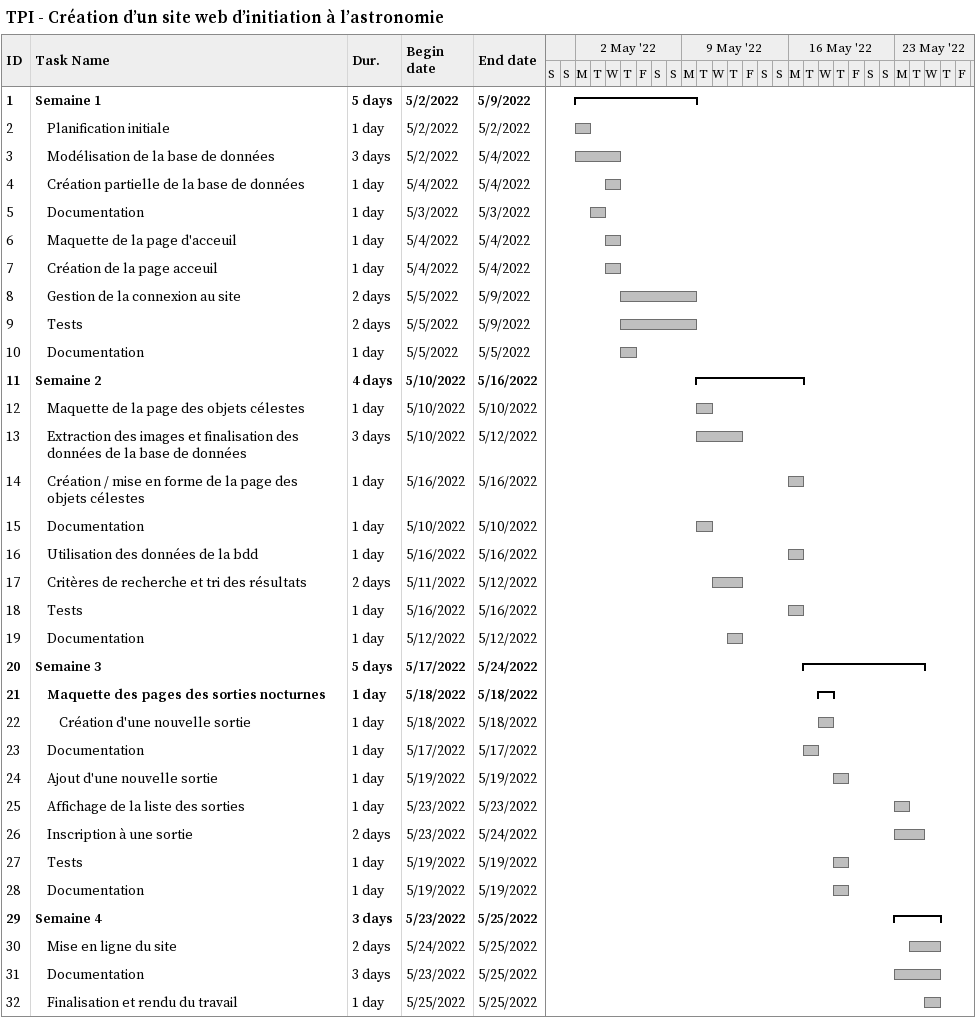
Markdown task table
TPI - Création d’un site web d’initiation à l’astronomie

| ID | Level | Task | Duration | Start | Finish |
|---|---|---|---|---|---|
| 1 | 1 | **Semaine 1** | 5d | 2022-05-02 | 2022-05-09 |
| 2 | 2 | Planification initiale | 1d | 2022-05-02 | 2022-05-02 |
| 3 | 2 | Modélisation de la base de données | 3d | 2022-05-02 | 2022-05-04 |
| 4 | 2 | Création partielle de la base de données | 1d | 2022-05-04 | 2022-05-04 |
| 5 | 2 | Documentation | 1d | 2022-05-03 | 2022-05-03 |
| 6 | 2 | Maquette de la page d'acceuil | 1d | 2022-05-04 | 2022-05-04 |
| 7 | 2 | Création de la page acceuil | 1d | 2022-05-04 | 2022-05-04 |
| 8 | 2 | Gestion de la connexion au site | 2d | 2022-05-05 | 2022-05-09 |
| 9 | 2 | Tests | 2d | 2022-05-05 | 2022-05-09 |
| 10 | 2 | Documentation | 1d | 2022-05-05 | 2022-05-05 |
| 11 | 1 | **Semaine 2** | 4d | 2022-05-10 | 2022-05-16 |
| 12 | 2 | Maquette de la page des objets célestes | 1d | 2022-05-10 | 2022-05-10 |
| 13 | 2 | Extraction des images et finalisation des données de la base de données | 3d | 2022-05-10 | 2022-05-12 |
| 14 | 2 | Création / mise en forme de la page des objets célestes | 1d | 2022-05-16 | 2022-05-16 |
| 15 | 2 | Documentation | 1d | 2022-05-10 | 2022-05-10 |
| 16 | 2 | Utilisation des données de la bdd | 1d | 2022-05-16 | 2022-05-16 |
| 17 | 2 | Critères de recherche et tri des résultats | 2d | 2022-05-11 | 2022-05-12 |
| 18 | 2 | Tests | 1d | 2022-05-16 | 2022-05-16 |
| 19 | 2 | Documentation | 1d | 2022-05-12 | 2022-05-12 |
| 20 | 1 | **Semaine 3** | 5d | 2022-05-17 | 2022-05-24 |
| 21 | 2 | **Maquette des pages des sorties nocturnes** | 1d | 2022-05-18 | 2022-05-18 |
| 22 | 3 | Création d'une nouvelle sortie | 1d | 2022-05-18 | 2022-05-18 |
| 23 | 2 | Documentation | 1d | 2022-05-17 | 2022-05-17 |
| 24 | 2 | Ajout d'une nouvelle sortie | 1d | 2022-05-19 | 2022-05-19 |
| 25 | 2 | Affichage de la liste des sorties | 1d | 2022-05-23 | 2022-05-23 |
| 26 | 2 | Inscription à une sortie | 2d | 2022-05-23 | 2022-05-24 |
| 27 | 2 | Tests | 1d | 2022-05-19 | 2022-05-19 |
| 28 | 2 | Documentation | 1d | 2022-05-19 | 2022-05-19 |
| 29 | 1 | **Semaine 4** | 3d | 2022-05-23 | 2022-05-25 |
| 30 | 2 | Mise en ligne du site | 2d | 2022-05-24 | 2022-05-25 |
| 31 | 2 | Documentation | 3d | 2022-05-23 | 2022-05-25 |
| 32 | 2 | Finalisation et rendu du travail | 1d | 2022-05-25 | 2022-05-25 |
